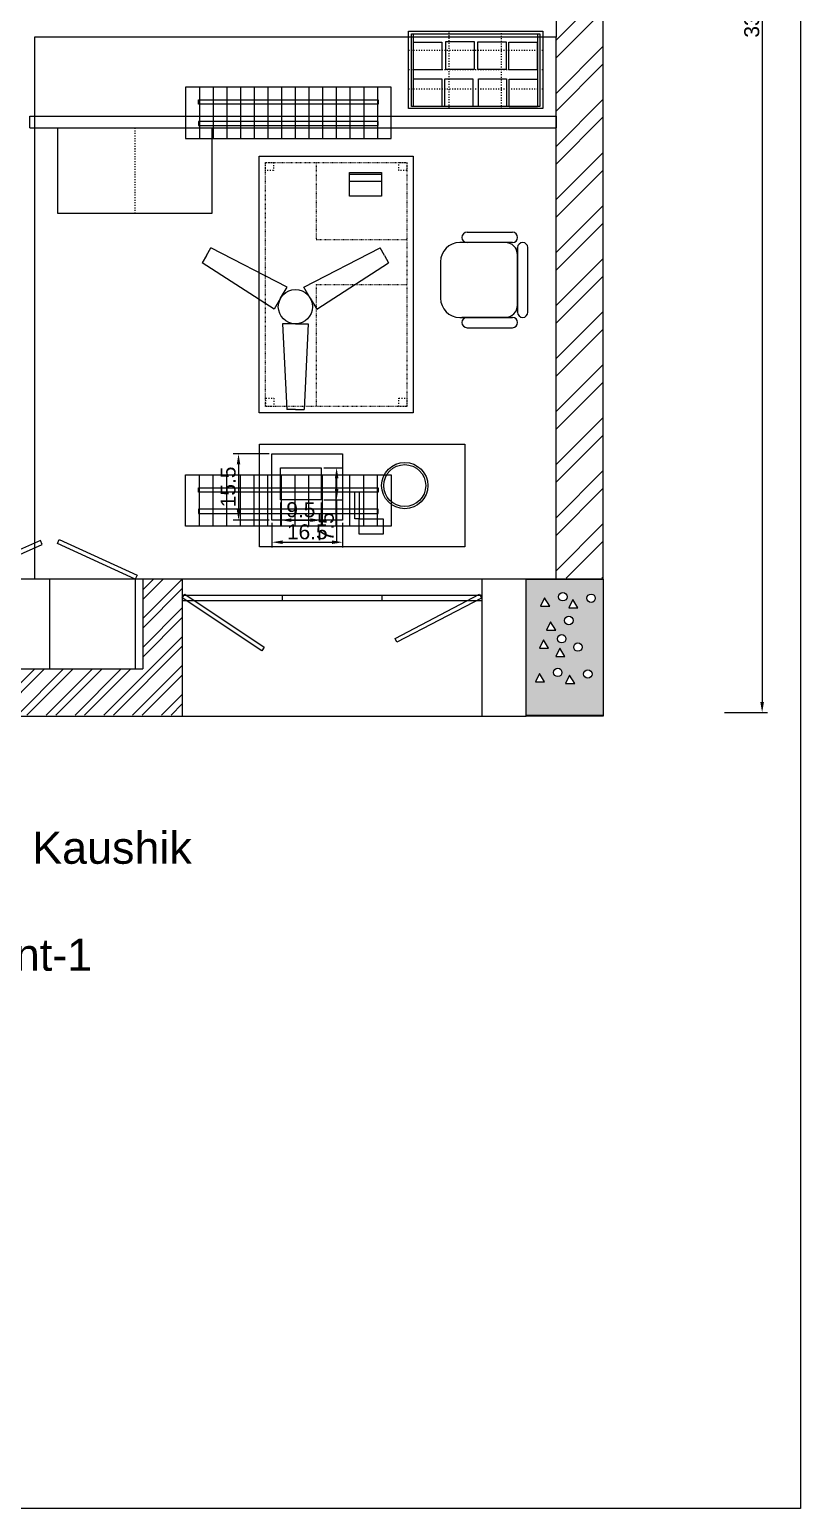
# Model space of a CAD drawing. Header units: inches. Extents: x 5333 to 6203, y 4449 to 5023.
# Drawn here: x 6023.4 to 6203.5, y 4449.1 to 4794.6 of the extents above; entities that cross this region are included whole.
import ezdxf

# ---------------------------------------------------------------- set-up
doc = ezdxf.new("R2010")
doc.units = ezdxf.units.IN
doc.header["$LTSCALE"] = 0.01
doc.linetypes.add('ACAD_ISO03W100', pattern=[30, 12, -18])
for name, color, linetype in [('beam', 34, 'Continuous'), ('dimensions', 241, 'Continuous'), ('door cupboard window gate', 30, 'Continuous'), ('fan', 200, 'Continuous'), ('furniture', 120, 'Continuous'), ('hatch brick ball', 31, 'Continuous'), ('hatch pillar', 20, 'Continuous'), ('legends', 13, 'Continuous'), ('main gate', 80, 'Continuous'), ('new block', 10, 'Continuous'), ('others', 200, 'Continuous'), ('pillars', 130, 'Continuous'), ('scanner', 41, 'Continuous'), ('walls', 14, 'Continuous'), ('wood', 44, 'Continuous')]:
    doc.layers.add(name, color=color, linetype=linetype)
doc.layers.add('computer', color=7, linetype='Continuous', true_color=0x9fb01c)
doc.styles.add('Annotative', font='arial.ttf')
doc.styles.get("Standard").update_dxf_attribs({"font": 'arial.ttf'})
doc.dimstyles.new('ISO-25', dxfattribs={"dimtxt": 3.5, "dimasz": 2.5, "dimexe": 1.25, "dimexo": 0.625, "dimtad": 1, "dimdsep": 46, "dimtxsty": 'Annotative', "dimcen": 2.5, "dimadec": 0, "dimazin": 0, "dimtfac": 1, "dimtmove": 0, "dimatfit": 3, "dimfxl": 1, "dimarcsym": 0})

# ---------------------------------------------------------------- blocks, each defined once
blk = doc.blocks.new('*U2')
at = {"layer": 'fan'}
for p, q in [((0, 10), (-3, 10)), ((-3, 10), (-2, -10)), ((0, 10), (3, 10)), ((3, 10), (2, -10)), ((0, -10), (-2, -10)), ((0, -10), (2, -10))]:
    blk.add_line(p, q, dxfattribs=at)
blk = doc.blocks.new('*U3')
at = {"layer": 'fan', "color": 0, "linetype": 'ByBlock', "lineweight": -2, "transparency": 16777216}
for p, rotation in [((5427.43, 4874.12), 240), ((5451.68, 4874.12), 120)]:
    blk.add_blockref('*U2', p, dxfattribs=dict(at, rotation=rotation))
blk.add_blockref('*U2', (5439.56, 4853.12), dxfattribs=at)
blk = doc.blocks.new('fan')
at = {"layer": 'fan'}
blk.add_circle((5439.56, 4867.12), 4, dxfattribs=at)
blk.add_blockref('*U3', (0, 0), dxfattribs=at)
blk = doc.blocks.new('*D14')
at = {"layer": 'Defpoints', "color": 0, "linetype": 'Continuous', "lineweight": -3, "ltscale": 2, "transparency": 16777216}
for p in [(6185.08, 4965.4), (6185.08, 4635.02), (6194.53, 4635.02)]:
    blk.add_point(p, dxfattribs=at)
at = {"layer": 'dimensions', "color": 0, "linetype": 'Continuous', "lineweight": -2, "ltscale": 2, "transparency": 16777216}
for p, q in [((6185.7, 4965.4), (6195.78, 4965.4)), ((6194.53, 4962.9), (6194.53, 4637.52)), ((6185.7, 4635.02), (6195.78, 4635.02))]:
    blk.add_line(p, q, dxfattribs=at)
at = {"layer": 'dimensions', "color": 0, "linetype": 'Continuous', "lineweight": -3, "ltscale": 2, "transparency": 16777216}
for points in [[(6194.11, 4962.9), (6194.95, 4962.9), (6194.53, 4965.4)], [(6194.11, 4637.52), (6194.95, 4637.52), (6194.53, 4635.02)]]:
    blk.add_solid(points, dxfattribs=at)
at = {"layer": 'dimensions', "color": 0, "linetype": 'Continuous', "lineweight": -3, "ltscale": 2, "transparency": 16777216, "insert": (6192.12, 4800.21), "char_height": 3.5, "attachment_point": 5, "rotation": 90, "style": 'Annotative'}
blk.add_mtext('330.38', dxfattribs=at)
blk = doc.blocks.new('*D34')
at = {"layer": 'Defpoints', "color": 0, "linetype": 'Continuous', "lineweight": -3, "ltscale": 2, "transparency": 16777216}
for p in [(6080, 4695.5), (6072.19, 4680), (6080, 4680)]:
    blk.add_point(p, dxfattribs=at)
at = {"layer": 'dimensions', "color": 0, "linetype": 'Continuous', "lineweight": -2, "ltscale": 2, "transparency": 16777216}
for p, q in [((6079.38, 4695.5), (6070.94, 4695.5)), ((6072.19, 4693), (6072.19, 4682.5)), ((6079.38, 4680), (6070.94, 4680))]:
    blk.add_line(p, q, dxfattribs=at)
at = {"layer": 'dimensions', "color": 0, "linetype": 'Continuous', "lineweight": -3, "ltscale": 2, "transparency": 16777216}
for points in [[(6071.77, 4693), (6072.6, 4693), (6072.19, 4695.5)], [(6071.77, 4682.5), (6072.6, 4682.5), (6072.19, 4680)]]:
    blk.add_solid(points, dxfattribs=at)
at = {"layer": 'dimensions', "color": 0, "linetype": 'Continuous', "lineweight": -3, "ltscale": 2, "transparency": 16777216, "insert": (6069.77, 4687.75), "char_height": 3.5, "attachment_point": 5, "rotation": 90, "style": 'Annotative'}
blk.add_mtext('15.5', dxfattribs=at)
blk = doc.blocks.new('*D35')
at = {"layer": 'Defpoints', "color": 0, "linetype": 'Continuous', "lineweight": -3, "ltscale": 2, "transparency": 16777216}
for p in [(6080, 4680), (6096.5, 4680), (6096.5, 4674.84)]:
    blk.add_point(p, dxfattribs=at)
at = {"layer": 'dimensions', "color": 0, "linetype": 'Continuous', "lineweight": -2, "ltscale": 2, "transparency": 16777216}
for p, q in [((6080, 4679.37), (6080, 4673.59)), ((6096.5, 4679.37), (6096.5, 4673.59)), ((6082.5, 4674.84), (6094, 4674.84))]:
    blk.add_line(p, q, dxfattribs=at)
at = {"layer": 'dimensions', "color": 0, "linetype": 'Continuous', "lineweight": -3, "ltscale": 2, "transparency": 16777216}
for points in [[(6082.5, 4675.26), (6082.5, 4674.42), (6080, 4674.84)], [(6094, 4675.26), (6094, 4674.42), (6096.5, 4674.84)]]:
    blk.add_solid(points, dxfattribs=at)
at = {"layer": 'dimensions', "color": 0, "linetype": 'Continuous', "lineweight": -3, "ltscale": 2, "transparency": 16777216, "insert": (6088.25, 4677.25), "char_height": 3.5, "attachment_point": 5, "style": 'Annotative'}
blk.add_mtext('16.5', dxfattribs=at)
blk = doc.blocks.new('*D36')
at = {"layer": 'Defpoints', "color": 0, "linetype": 'Continuous', "lineweight": -3, "ltscale": 2, "transparency": 16777216}
for p in [(6082, 4684.75), (6091.5, 4684.75), (6091.5, 4680)]:
    blk.add_point(p, dxfattribs=at)
at = {"layer": 'dimensions', "color": 0, "linetype": 'Continuous', "lineweight": -2, "ltscale": 2, "transparency": 16777216}
for p, q in [((6082, 4684.12), (6082, 4678.75)), ((6091.5, 4684.12), (6091.5, 4678.75)), ((6084.5, 4680), (6089, 4680))]:
    blk.add_line(p, q, dxfattribs=at)
at = {"layer": 'dimensions', "color": 0, "linetype": 'Continuous', "lineweight": -3, "ltscale": 2, "transparency": 16777216}
for points in [[(6084.5, 4680.42), (6084.5, 4679.58), (6082, 4680)], [(6089, 4680.42), (6089, 4679.58), (6091.5, 4680)]]:
    blk.add_solid(points, dxfattribs=at)
at = {"layer": 'dimensions', "color": 0, "linetype": 'Continuous', "lineweight": -3, "ltscale": 2, "transparency": 16777216, "insert": (6086.75, 4682.41), "char_height": 3.5, "attachment_point": 5, "style": 'Annotative'}
blk.add_mtext('9.5', dxfattribs=at)
blk = doc.blocks.new('*D37')
at = {"layer": 'Defpoints', "color": 0, "linetype": 'Continuous', "lineweight": -3, "ltscale": 2, "transparency": 16777216}
for p in [(6091.5, 4692.25), (6091.5, 4684.75), (6095.11, 4684.75)]:
    blk.add_point(p, dxfattribs=at)
at = {"layer": 'dimensions', "color": 0, "linetype": 'Continuous', "lineweight": -2, "ltscale": 2, "transparency": 16777216}
for p, q in [((6092.13, 4692.25), (6096.36, 4692.25)), ((6095.11, 4689.75), (6095.11, 4687.25)), ((6092.13, 4684.75), (6096.36, 4684.75)), ((6095.11, 4684.75), (6095.11, 4674.63))]:
    blk.add_line(p, q, dxfattribs=at)
at = {"layer": 'dimensions', "color": 0, "linetype": 'Continuous', "lineweight": -3, "ltscale": 2, "transparency": 16777216}
for points in [[(6094.69, 4689.75), (6095.53, 4689.75), (6095.11, 4692.25)], [(6094.69, 4687.25), (6095.53, 4687.25), (6095.11, 4684.75)]]:
    blk.add_solid(points, dxfattribs=at)
at = {"layer": 'dimensions', "color": 0, "linetype": 'Continuous', "lineweight": -3, "ltscale": 2, "transparency": 16777216, "insert": (6092.71, 4678.44), "char_height": 3.5, "attachment_point": 5, "rotation": 90, "style": 'Annotative'}
blk.add_mtext('7.5', dxfattribs=at)

msp = doc.modelspace()

# ---------------------------------------------------------------- hatches: boundary and pattern name
at = {"layer": 'hatch brick ball'}
h = msp.add_hatch(dxfattribs=at)
h.set_pattern_fill('ANSI32', color=256, scale=0.92)
h.set_pattern_definition([(45, (5454.406, 4930.424), (-6.19638, 6.19638), []), (45, (5458.537, 4930.424), (-6.19638, 6.19638), [])])
h.paths.add_polyline_path([(6157.406, 4930.424), (6146.406, 4930.424), (6146.406, 4803.824), (6146.406, 4792.824), (6146.406, 4666.424), (6157.406, 4666.424)])
at = {"layer": 'hatch brick ball', "linetype": 'Continuous', "lineweight": -3, "ltscale": 2, "true_color": 0xed1f24}
h = msp.add_hatch(dxfattribs=at)
h.set_pattern_fill('ANSI32', color=240, scale=0.5)
h.set_pattern_definition([(45, (5454.406, 4930.424), (-3.367596, 3.367596), []), (45, (5456.651, 4930.424), (-3.367596, 3.367596), [])])
h.paths.add_polyline_path([(5551.156, 4666.224), (5546.656, 4666.224), (5546.656, 4645.224), (5536.656, 4645.224), (5536.656, 4666.224), (5528.156, 4666.224), (5528.156, 4644.224), (5463.906, 4644.224), (5463.906, 4666.224), (5454.406, 4666.224), (5454.406, 4634.424), (5551.156, 4634.424)])
h.paths.add_polyline_path([(6059.056, 4666.224), (6049.806, 4666.224), (6049.806, 4645.224), (5985.556, 4645.224), (5985.556, 4666.224), (5977.652, 4666.224), (5977.652, 4645.166), (5967.573, 4645.166), (5967.573, 4666.224), (5962.156, 4666.224), (5962.156, 4634.424), (6059.056, 4634.424)])
h.paths.add_polyline_path([(5805.156, 4666.224), (5794.906, 4666.224), (5794.906, 4634.424), (5805.156, 4634.424)])
h.paths.add_polyline_path([(5794.906, 4666.224), (5791.956, 4666.224), (5791.956, 4644.241), (5738.356, 4644.241), (5738.356, 4666.224), (5729.156, 4666.224), (5729.156, 4644.158), (5719.156, 4644.158), (5719.156, 4666.224), (5708.156, 4666.224), (5708.156, 4634.424), (5794.906, 4634.424)])
at = {"layer": 'hatch pillar', "linetype": 'Continuous', "lineweight": -3, "ltscale": 2, "true_color": 0x293189}
h = msp.add_hatch(dxfattribs=at)
h.set_pattern_fill('DOTS', color=177, scale=0.5)
h.set_pattern_definition([(0, (5454.4059, 4930.42406), (0.396875, 0.79375), [0, -0.79375])])
h.paths.add_polyline_path([(5638.156, 4962.424), (5621.156, 4962.424), (5621.156, 4930.424), (5638.156, 4930.424)])
h.paths.add_polyline_path([(5632.856, 4936.644), (5630.723, 4936.644), (5631.65, 4938.589)], flags=16)
h.paths.add_polyline_path([(5634.931, 4938.867, -1), (5636.901, 4938.867, -1)], flags=16)
h.paths.add_polyline_path([(5627.883, 4939.237, -1), (5629.854, 4939.237, -1)], flags=16)
h.paths.add_polyline_path([(5625.808, 4937.014), (5623.675, 4937.014), (5624.603, 4938.959)], flags=16)
h.paths.add_polyline_path([(5630.538, 4942.942), (5628.405, 4942.942), (5629.332, 4944.887)], flags=16)
h.paths.add_polyline_path([(5632.613, 4945.165, -1), (5634.583, 4945.165, -1)], flags=16)
h.paths.add_polyline_path([(5628.811, 4947.11, -1), (5630.781, 4947.11, -1)], flags=16)
h.paths.add_polyline_path([(5626.736, 4944.887), (5624.603, 4944.887), (5625.53, 4946.832)], flags=16)
h.paths.add_polyline_path([(5628.405, 4949.148), (5626.272, 4949.148), (5627.199, 4951.093)], flags=16)
h.paths.add_polyline_path([(5630.48, 4951.37, -1), (5632.45, 4951.37, -1)], flags=16)
h.paths.add_polyline_path([(5633.598, 4954.334), (5631.465, 4954.334), (5632.392, 4956.279)], flags=16)
h.paths.add_polyline_path([(5635.673, 4956.557, -1), (5637.643, 4956.557, -1)], flags=16)
h.paths.add_polyline_path([(5627.014, 4954.705), (5624.881, 4954.705), (5625.808, 4956.65)], flags=16)
h.paths.add_polyline_path([(5629.089, 4956.928, -1), (5631.059, 4956.928, -1)], flags=16)
h.paths.add_polyline_path([(5892.156, 4962.424), (5875.156, 4962.424), (5875.156, 4935.795), (5876.083, 4937.74), (5877.289, 4935.795), (5875.156, 4935.795), (5875.156, 4930.424), (5892.156, 4930.424)])
h.paths.add_polyline_path([(5886.064, 4943.945, -1), (5884.093, 4943.945, -1)], flags=16)
h.paths.add_polyline_path([(5881.961, 4950.151, -1), (5883.931, 4950.151, -1)], flags=16)
h.paths.add_polyline_path([(5885.079, 4953.115), (5882.946, 4953.115), (5883.873, 4955.06)], flags=16)
h.paths.add_polyline_path([(5880.291, 4945.89, -1), (5882.261, 4945.89, -1)], flags=16)
h.paths.add_polyline_path([(5887.154, 4955.338, -1), (5889.124, 4955.338, -1)], flags=16)
h.paths.add_polyline_path([(5879.885, 4947.928), (5877.752, 4947.928), (5878.68, 4949.873)], flags=16)
h.paths.add_polyline_path([(5880.813, 4943.667), (5882.018, 4941.722), (5879.885, 4941.722)], flags=16)
h.paths.add_polyline_path([(5880.57, 4955.708, -1), (5882.54, 4955.708, -1)], flags=16)
h.paths.add_polyline_path([(5888.382, 4937.647, -1), (5886.412, 4937.647, -1)], flags=16)
h.paths.add_polyline_path([(5878.216, 4943.667), (5876.083, 4943.667), (5877.011, 4945.612)], flags=16)
h.paths.add_polyline_path([(5878.494, 4953.485), (5876.361, 4953.485), (5877.289, 4955.43)], flags=16)
h.paths.add_polyline_path([(5881.334, 4938.017, -1), (5879.364, 4938.017, -1)], flags=16)
h.paths.add_polyline_path([(5883.131, 4937.369), (5884.337, 4935.424), (5882.204, 4935.424)], flags=16)
h.paths.add_polyline_path([(6157.406, 4962.424), (6139.406, 4962.424), (6139.406, 4930.424), (6157.406, 4930.424)])
h.paths.add_polyline_path([(6152.342, 4944.556, -1), (6150.372, 4944.556, -1)], flags=16)
h.paths.add_polyline_path([(6148.239, 4950.761, -1), (6150.209, 4950.761, -1)], flags=16)
h.paths.add_polyline_path([(6151.357, 4953.725), (6149.224, 4953.725), (6150.151, 4955.67)], flags=16)
h.paths.add_polyline_path([(6148.54, 4946.501, -1), (6146.569, 4946.501, -1)], flags=16)
h.paths.add_polyline_path([(6153.432, 4955.948, -1), (6155.402, 4955.948, -1)], flags=16)
h.paths.add_polyline_path([(6146.163, 4948.538), (6144.031, 4948.538), (6144.958, 4950.483)], flags=16)
h.paths.add_polyline_path([(6147.091, 4944.278), (6148.296, 4942.333), (6146.163, 4942.333)], flags=16)
h.paths.add_polyline_path([(6146.848, 4956.319, -1), (6148.818, 4956.319, -1)], flags=16)
h.paths.add_polyline_path([(6154.66, 4938.257, -1), (6152.69, 4938.257, -1)], flags=16)
h.paths.add_polyline_path([(6144.494, 4944.278), (6142.361, 4944.278), (6143.289, 4946.223)], flags=16)
h.paths.add_polyline_path([(6144.772, 4954.096), (6142.64, 4954.096), (6143.567, 4956.041)], flags=16)
h.paths.add_polyline_path([(6147.612, 4938.628, -1), (6145.642, 4938.628, -1)], flags=16)
h.paths.add_polyline_path([(6149.409, 4937.98), (6150.615, 4936.035), (6148.482, 4936.035)], flags=16)
h.paths.add_polyline_path([(6142.361, 4938.35), (6143.567, 4936.405), (6141.434, 4936.405)], flags=16)
h.paths.add_polyline_path([(6157.406, 4666.224), (6139.406, 4666.224), (6139.406, 4634.424), (6157.406, 4634.424)])
h.paths.add_polyline_path([(6148.621, 4641.824), (6149.548, 4643.769), (6150.754, 4641.824)], flags=16)
h.paths.add_polyline_path([(6145.781, 4644.418, -1), (6147.751, 4644.418, -1)], flags=16)
h.paths.add_polyline_path([(6143.706, 4642.195), (6141.573, 4642.195), (6142.501, 4644.14)], flags=16)
h.paths.add_polyline_path([(6152.829, 4644.047, -1), (6154.799, 4644.047, -1)], flags=16)
h.paths.add_polyline_path([(6148.436, 4648.122), (6146.303, 4648.122), (6147.23, 4650.067)], flags=16)
h.paths.add_polyline_path([(6150.511, 4650.345, -1), (6152.481, 4650.345, -1)], flags=16)
h.paths.add_polyline_path([(6144.633, 4650.067), (6142.501, 4650.067), (6143.428, 4652.013)], flags=16)
h.paths.add_polyline_path([(6146.709, 4652.29, -1), (6148.679, 4652.29, -1)], flags=16)
h.paths.add_polyline_path([(6146.303, 4654.328), (6144.17, 4654.328), (6145.097, 4656.273)], flags=16)
h.paths.add_polyline_path([(6148.378, 4656.551, -1), (6150.348, 4656.551, -1)], flags=16)
h.paths.add_polyline_path([(6149.363, 4659.515), (6150.29, 4661.46), (6151.496, 4659.515)], flags=16)
h.paths.add_polyline_path([(6144.912, 4659.885), (6142.779, 4659.885), (6143.706, 4661.83)], flags=16)
h.paths.add_polyline_path([(6146.987, 4662.108, -1), (6148.957, 4662.108, -1)], flags=16)
h.paths.add_polyline_path([(6153.571, 4661.738, -1), (6155.541, 4661.738, -1)], flags=16)
h.paths.add_polyline_path([(5892.156, 4666.224), (5875.156, 4666.224), (5875.156, 4661.654), (5875.347, 4661.224), (5875.156, 4661.224), (5875.156, 4634.424), (5892.156, 4634.424)])
h.paths.add_polyline_path([(5878.518, 4641.597), (5876.385, 4641.597), (5877.312, 4643.542)], flags=16)
h.paths.add_polyline_path([(5883.433, 4641.227), (5884.36, 4643.172), (5885.565, 4641.227)], flags=16)
h.paths.add_polyline_path([(5880.593, 4643.82, -1), (5882.563, 4643.82, -1)], flags=16)
h.paths.add_polyline_path([(5887.641, 4643.45, -1), (5889.611, 4643.45, -1)], flags=16)
h.paths.add_polyline_path([(5881.114, 4647.525), (5882.042, 4649.47), (5883.247, 4647.525)], flags=16)
h.paths.add_polyline_path([(5879.445, 4649.47), (5877.312, 4649.47), (5878.239, 4651.415)], flags=16)
h.paths.add_polyline_path([(5885.322, 4649.748, -1), (5887.292, 4649.748, -1)], flags=16)
h.paths.add_polyline_path([(5881.52, 4651.693, -1), (5883.49, 4651.693, -1)], flags=16)
h.paths.add_polyline_path([(5878.981, 4653.731), (5879.909, 4655.676), (5881.114, 4653.731)], flags=16)
h.paths.add_polyline_path([(5883.189, 4655.954, -1), (5885.16, 4655.954, -1)], flags=16)
h.paths.add_polyline_path([(5884.174, 4658.917), (5885.102, 4660.863), (5886.307, 4658.917)], flags=16)
h.paths.add_polyline_path([(5879.723, 4659.288), (5877.59, 4659.288), (5878.518, 4661.233)], flags=16)
h.paths.add_polyline_path([(5881.798, 4661.511, -1), (5883.768, 4661.511, -1)], flags=16)
h.paths.add_polyline_path([(5888.382, 4661.14, -1), (5890.353, 4661.14, -1)], flags=16)
h.paths.add_polyline_path([(5638.156, 4666.224), (5621.156, 4666.224), (5621.156, 4634.424), (5638.156, 4634.424)])
h.paths.add_polyline_path([(5631.568, 4640.286), (5629.435, 4640.286), (5630.363, 4642.231)], flags=16)
h.paths.add_polyline_path([(5633.643, 4642.509, -1), (5635.614, 4642.509, -1)], flags=16)
h.paths.add_polyline_path([(5626.595, 4642.879, -1), (5628.566, 4642.879, -1)], flags=16)
h.paths.add_polyline_path([(5624.52, 4640.656), (5622.387, 4640.656), (5623.315, 4642.601)], flags=16)
h.paths.add_polyline_path([(5629.25, 4646.584), (5627.117, 4646.584), (5628.044, 4648.529)], flags=16)
h.paths.add_polyline_path([(5631.325, 4648.807, -1), (5633.295, 4648.807, -1)], flags=16)
h.paths.add_polyline_path([(5627.523, 4650.752, -1), (5629.493, 4650.752, -1)], flags=16)
h.paths.add_polyline_path([(5625.448, 4648.529), (5623.315, 4648.529), (5624.242, 4650.474)], flags=16)
h.paths.add_polyline_path([(5627.117, 4652.79), (5624.984, 4652.79), (5625.911, 4654.735)], flags=16)
h.paths.add_polyline_path([(5629.192, 4655.013, -1), (5631.162, 4655.013, -1)], flags=16)
h.paths.add_polyline_path([(5632.31, 4657.976), (5630.177, 4657.976), (5631.104, 4659.922)], flags=16)
h.paths.add_polyline_path([(5634.385, 4660.199, -1), (5636.355, 4660.199, -1)], flags=16)
h.paths.add_polyline_path([(5625.726, 4658.347), (5623.593, 4658.347), (5624.52, 4660.292)], flags=16)
h.paths.add_polyline_path([(5627.801, 4660.57, -1), (5629.771, 4660.57, -1)], flags=16)
h.paths.add_polyline_path([(5384.406, 4666.224), (5367.406, 4666.224), (5367.406, 4641.33), (5368.333, 4643.275), (5369.539, 4641.33), (5367.406, 4641.33), (5367.406, 4634.424), (5384.406, 4634.424)])
h.paths.add_polyline_path([(5376.587, 4640.96), (5374.454, 4640.96), (5375.381, 4642.905)], flags=16)
h.paths.add_polyline_path([(5378.662, 4643.183, -1), (5380.632, 4643.183, -1)], flags=16)
h.paths.add_polyline_path([(5371.614, 4643.553, -1), (5373.584, 4643.553, -1)], flags=16)
h.paths.add_polyline_path([(5374.268, 4647.258), (5372.135, 4647.258), (5373.063, 4649.203)], flags=16)
h.paths.add_polyline_path([(5376.343, 4649.481, -1), (5378.314, 4649.481, -1)], flags=16)
h.paths.add_polyline_path([(5372.541, 4651.426, -1), (5374.511, 4651.426, -1)], flags=16)
h.paths.add_polyline_path([(5370.466, 4649.203), (5368.333, 4649.203), (5369.261, 4651.148)], flags=16)
h.paths.add_polyline_path([(5372.135, 4653.464), (5370.002, 4653.464), (5370.93, 4655.409)], flags=16)
h.paths.add_polyline_path([(5374.211, 4655.687, -1), (5376.181, 4655.687, -1)], flags=16)
h.paths.add_polyline_path([(5377.329, 4658.65), (5375.196, 4658.65), (5376.123, 4660.596)], flags=16)
h.paths.add_polyline_path([(5379.404, 4660.873, -1), (5381.374, 4660.873, -1)], flags=16)
h.paths.add_polyline_path([(5370.744, 4659.021), (5368.611, 4659.021), (5369.539, 4660.966)], flags=16)
h.paths.add_polyline_path([(5372.82, 4661.244, -1), (5374.79, 4661.244, -1)], flags=16)

# ---------------------------------------------------------------- linework, layer by layer
at = {"layer": 'beam'}
for p, q in [((6146.406, 4792.824), (6024.531, 4792.824)), ((6024.531, 4792.824), (6024.531, 4666.424))]:
    msp.add_line(p, q, dxfattribs=at)
at = {"layer": 'computer', "lineweight": -3, "ltscale": 2}
for p, q in [((6111.937, 4794.255), (6143.324, 4794.255)), ((6111.937, 4776.206), (6111.937, 4794.255)), ((6143.324, 4794.206), (6111.937, 4794.206)), ((6143.324, 4794.255), (6143.324, 4776.206)), ((6143.324, 4776.206), (6111.937, 4776.206))]:
    msp.add_line(p, q, dxfattribs=at)
at = {"layer": 'computer', "linetype": 'ACAD_ISO03W100', "lineweight": -3, "ltscale": 2}
for p, q in [((6121.383, 4776.293), (6121.383, 4794.342)), ((6133.669, 4776.143), (6133.669, 4794.192)), ((6143.324, 4789.706), (6111.937, 4789.706)), ((6143.324, 4785.206), (6111.937, 4785.206)), ((6143.324, 4780.706), (6111.937, 4780.706))]:
    msp.add_line(p, q, dxfattribs=at)
at = {"layer": 'door cupboard window gate'}
for points in [[(6008.056, 4666.224), (6026.345, 4674.318), (6025.94, 4675.232), (6007.651, 4667.139)], [(6048.056, 4666.224), (6029.883, 4674.575), (6030.301, 4675.484), (6048.473, 4667.133)], [(6059.611, 4662.674), (6078.158, 4650.292), (6077.603, 4649.46), (6059.056, 4661.842)], [(6128.985, 4661.787), (6109.211, 4651.477), (6108.749, 4652.364), (6128.522, 4662.674)]]:
    msp.add_lwpolyline(points, close=True, dxfattribs=at)
at = {"layer": 'fan'}
for p, q in [((6107.831, 4781.171), (6059.831, 4781.171)), ((6059.831, 4781.171), (6059.831, 4769.171)), ((6063.031, 4781.171), (6063.031, 4769.171)), ((6063.031, 4781.171), (6063.031, 4769.171)), ((6066.231, 4781.171), (6066.231, 4769.171)), ((6069.431, 4781.171), (6069.431, 4769.171)), ((6072.631, 4781.171), (6072.631, 4769.171)), ((6075.831, 4781.171), (6075.831, 4769.171)), ((6079.031, 4781.171), (6079.031, 4769.171)), ((6082.231, 4781.171), (6082.231, 4769.171)), ((6085.431, 4781.171), (6085.431, 4769.171)), ((6088.631, 4781.171), (6088.631, 4769.171)), ((6091.831, 4781.171), (6091.831, 4769.171)), ((6095.031, 4781.171), (6095.031, 4769.171)), ((6098.231, 4781.171), (6098.231, 4769.171)), ((6101.431, 4781.171), (6101.431, 4769.171)), ((6104.631, 4781.171), (6104.631, 4769.171)), ((6107.831, 4769.171), (6107.831, 4781.171)), ((6059.831, 4769.171), (6107.831, 4769.171)), ((6059.831, 4690.571), (6107.831, 4690.571)), ((6059.831, 4678.571), (6059.831, 4690.571)), ((6063.031, 4678.571), (6063.031, 4690.571)), ((6063.031, 4678.571), (6063.031, 4690.571)), ((6066.231, 4678.571), (6066.231, 4690.571)), ((6069.431, 4678.571), (6069.431, 4690.571)), ((6072.631, 4678.571), (6072.631, 4690.571)), ((6075.831, 4678.571), (6075.831, 4690.571)), ((6079.031, 4678.571), (6079.031, 4690.571)), ((6082.231, 4678.571), (6082.231, 4690.571)), ((6085.431, 4678.571), (6085.431, 4690.571)), ((6088.631, 4678.571), (6088.631, 4690.571)), ((6091.831, 4678.571), (6091.831, 4690.571)), ((6095.031, 4678.571), (6095.031, 4690.571)), ((6098.231, 4678.571), (6098.231, 4690.571)), ((6101.431, 4678.571), (6101.431, 4690.571)), ((6104.631, 4678.571), (6104.631, 4690.571)), ((6107.831, 4690.571), (6107.831, 4678.571)), ((6107.831, 4678.571), (6059.831, 4678.571))]:
    msp.add_line(p, q, dxfattribs=at)
for points in [[(6062.831, 4778.171), (6104.831, 4778.171), (6104.831, 4777.171), (6062.831, 4777.171)], [(6062.831, 4772.171), (6104.831, 4772.171), (6104.831, 4773.171), (6062.831, 4773.171)], [(6062.831, 4687.571), (6104.831, 4687.571), (6104.831, 4686.571), (6062.831, 4686.571)], [(6062.831, 4681.571), (6104.831, 4681.571), (6104.831, 4682.571), (6062.831, 4682.571)]]:
    msp.add_lwpolyline(points, close=True, dxfattribs=at)
at = {"layer": 'furniture', "linetype": 'ACAD_ISO03W100', "lineweight": -3, "ltscale": 2}
msp.add_line((6047.97, 4771.674), (6047.97, 4751.674), dxfattribs=at)
at = {"layer": 'furniture', "linetype": 'ACAD_ISO03W100'}
for p, q in [((6078.493, 4763.57), (6111.493, 4763.57)), ((6078.493, 4706.57), (6078.493, 4763.57)), ((6090.361, 4763.57), (6090.361, 4745.57)), ((6111.493, 4763.57), (6111.493, 4706.57)), ((6090.361, 4745.57), (6111.493, 4745.57)), ((6090.361, 4735.07), (6090.361, 4706.57)), ((6090.361, 4735.07), (6111.493, 4735.07)), ((6111.493, 4706.57), (6078.493, 4706.57))]:
    msp.add_line(p, q, dxfattribs=at)
at = {"layer": 'furniture', "lineweight": -3, "ltscale": 2}
for points in [[(6029.97, 4771.674), (6065.97, 4771.674), (6065.97, 4751.674), (6029.97, 4751.674)], [(6077.091, 4697.727), (6125.091, 4697.727), (6125.091, 4673.727), (6077.091, 4673.727)]]:
    msp.add_lwpolyline(points, close=True, dxfattribs=at)
at = {"layer": 'furniture'}
msp.add_lwpolyline([(6076.993, 4765.07), (6112.993, 4765.07), (6112.993, 4705.07), (6076.993, 4705.07)], close=True, dxfattribs=at)
at = {"layer": 'furniture', "linetype": 'ACAD_ISO03W100', "lineweight": -3, "ltscale": 2}
for points in [[(6080.331, 4761.66), (6078.493, 4761.66), (6078.493, 4763.566), (6080.331, 4763.566)], [(6111.493, 4761.664), (6109.655, 4761.664), (6109.655, 4763.571), (6111.493, 4763.571)], [(6080.432, 4706.57), (6078.594, 4706.57), (6078.594, 4708.476), (6080.432, 4708.476)], [(6111.493, 4706.57), (6109.655, 4706.57), (6109.655, 4708.476), (6111.493, 4708.476)]]:
    msp.add_lwpolyline(points, close=True, dxfattribs=at)
at = {"layer": 'furniture'}
for points in [[(6136.178, 4744.866), (6123.878, 4744.866)], [(6136.178, 4744.866), (6124.378, 4744.866)], [(6125.578, 4747.266), (6136.178, 4747.266)], [(6137.378, 4728.566), (6137.378, 4743.666)], [(6137.378, 4743.666), (6137.378, 4728.566)], [(6139.778, 4728.566), (6139.778, 4743.666)], [(6119.378, 4740.366), (6119.378, 4731.866)], [(6123.878, 4727.366), (6136.178, 4727.366)], [(6136.178, 4727.366), (6124.378, 4727.366)], [(6125.578, 4724.966), (6136.178, 4724.966)]]:
    msp.add_lwpolyline(points, dxfattribs=at)
for centre, radius, start, end in [((6123.878, 4740.366), 4.5, 90, 180), ((6125.578, 4746.066), 1.2, 90, 270), ((6134.487, 4741.974), 2.892, 0, 90), ((6136.178, 4746.066), 1.2, 270, 90), ((6138.578, 4743.666), 1.2, 0, 180), ((6123.878, 4731.866), 4.5, 180, 270), ((6125.578, 4726.166), 1.2, 90, 270), ((6134.487, 4730.258), 2.892, 270, 0), ((6136.178, 4726.166), 1.2, 270, 90), ((6138.578, 4728.566), 1.2, 180, 0)]:
    msp.add_arc(centre, radius, start, end, dxfattribs=at)
at = {"layer": 'hatch brick ball'}
msp.add_line((6146.406, 4803.824), (6146.406, 4792.824), dxfattribs=at)
at = {"layer": 'hatch pillar', "linetype": 'Continuous', "lineweight": -3, "ltscale": 2}
for p, q in [((6143.706, 4661.83), (6142.779, 4659.885)), ((6144.912, 4659.885), (6143.706, 4661.83)), ((6150.29, 4661.46), (6149.363, 4659.515)), ((6151.496, 4659.515), (6150.29, 4661.46)), ((6142.779, 4659.885), (6144.912, 4659.885)), ((6149.363, 4659.515), (6151.496, 4659.515)), ((6145.097, 4656.273), (6144.17, 4654.328)), ((6146.303, 4654.328), (6145.097, 4656.273)), ((6143.428, 4652.013), (6142.501, 4650.067)), ((6144.633, 4650.067), (6143.428, 4652.013)), ((6144.17, 4654.328), (6146.303, 4654.328)), ((6142.501, 4650.067), (6144.633, 4650.067)), ((6147.23, 4650.067), (6146.303, 4648.122)), ((6146.303, 4648.122), (6148.436, 4648.122)), ((6148.436, 4648.122), (6147.23, 4650.067)), ((6142.501, 4644.14), (6141.573, 4642.195)), ((6143.706, 4642.195), (6142.501, 4644.14)), ((6141.573, 4642.195), (6143.706, 4642.195)), ((6149.548, 4643.769), (6148.621, 4641.824)), ((6148.621, 4641.824), (6150.754, 4641.824)), ((6150.754, 4641.824), (6149.548, 4643.769))]:
    msp.add_line(p, q, dxfattribs=at)
for centre in [(6147.972, 4662.108), (6154.556, 4661.738), (6149.363, 4656.551), (6147.694, 4652.29), (6151.496, 4650.345), (6146.766, 4644.418), (6153.814, 4644.047)]:
    msp.add_circle(centre, 0.985, dxfattribs=at)
at = {"layer": 'legends', "linetype": 'Continuous', "lineweight": -3, "ltscale": 2}
msp.add_lwpolyline([(5333.07, 5022.847), (6203.475, 5022.847), (6203.475, 4449.084), (5333.07, 4449.084)], close=True, dxfattribs=at)
at = {"layer": 'new block'}
for p, q in [((6157.406, 4666.224), (6157.406, 4930.424)), ((6146.406, 4666.224), (6146.406, 4792.824)), ((6157.406, 4666.224), (5367.406, 4666.224))]:
    msp.add_line(p, q, dxfattribs=at)
at = {"layer": 'others'}
for p, q in [((6112.578, 4793.636), (6142.578, 4793.636)), ((6112.578, 4776.636), (6112.578, 4793.636)), ((6113.078, 4776.636), (6113.078, 4793.636)), ((6142.078, 4793.636), (6142.078, 4776.636)), ((6142.578, 4793.636), (6142.578, 4776.636)), ((6142.578, 4776.636), (6112.578, 4776.636)), ((6098.086, 4761.218), (6105.586, 4761.218)), ((6098.086, 4755.718), (6098.086, 4761.218)), ((6098.086, 4760.818), (6105.586, 4760.818)), ((6098.086, 4759.218), (6105.586, 4759.218)), ((6105.586, 4761.218), (6105.586, 4755.718)), ((6105.586, 4755.718), (6098.086, 4755.718))]:
    msp.add_line(p, q, dxfattribs=at)
for points in [[(6113.078, 4791.706), (6119.678, 4791.706), (6119.678, 4785.206), (6113.078, 4785.206)], [(6120.635, 4791.818), (6127.235, 4791.818), (6127.235, 4785.318), (6120.635, 4785.318)], [(6128.12, 4791.789), (6134.72, 4791.789), (6134.72, 4785.289), (6128.12, 4785.289)], [(6135.341, 4791.715), (6141.941, 4791.715), (6141.941, 4785.215), (6135.341, 4785.215)], [(6113.078, 4783.136), (6119.678, 4783.136), (6119.678, 4776.636), (6113.078, 4776.636)], [(6120.369, 4783.136), (6126.969, 4783.136), (6126.969, 4776.636), (6120.369, 4776.636)], [(6128.221, 4783.106), (6134.821, 4783.106), (6134.821, 4776.606), (6128.221, 4776.606)], [(6135.442, 4783.032), (6142.042, 4783.032), (6142.042, 4776.532), (6135.442, 4776.532)]]:
    msp.add_lwpolyline(points, close=True, dxfattribs=at)
for radius in [5.4, 4.9]:
    msp.add_circle((6111.018, 4688.069), radius, dxfattribs=at)
at = {"layer": 'pillars'}
for p, q in [((6139.406, 4666.224), (6157.406, 4666.224)), ((6139.406, 4634.224), (6139.406, 4666.224)), ((6157.406, 4666.224), (6157.406, 4634.224)), ((6157.406, 4634.224), (6139.406, 4634.224))]:
    msp.add_line(p, q, dxfattribs=at)
at = {"layer": 'scanner', "linetype": 'Continuous', "lineweight": -3, "ltscale": 2}
for points in [[(6080, 4695.5), (6096.5, 4695.5), (6096.5, 4680), (6080, 4680)], [(6082, 4692.25), (6091.5, 4692.25), (6091.5, 4684.75), (6082, 4684.75)]]:
    msp.add_lwpolyline(points, close=True, dxfattribs=at)
at = {"layer": 'scanner', "lineweight": -3, "ltscale": 2}
for points in [[(6099.395, 4686.632), (6100.413, 4686.632), (6100.413, 4680.276), (6099.395, 4680.276)], [(6100.413, 4680.276), (6106.013, 4680.276), (6106.013, 4676.717), (6100.413, 4676.717)]]:
    msp.add_lwpolyline(points, close=True, dxfattribs=at)
at = {"layer": 'walls'}
for p, q in [((6028.056, 4666.224), (6028.056, 4645.224)), ((6048.056, 4666.224), (6048.056, 4645.224)), ((6049.806, 4666.224), (6049.806, 4645.224)), ((6059.056, 4666.224), (6059.056, 4634.224)), ((6129.056, 4666.224), (6129.056, 4634.224)), ((6059.056, 4662.474), (6129.056, 4662.474)), ((6082.356, 4662.474), (6082.356, 4661.224)), ((6105.656, 4662.474), (6105.656, 4661.224)), ((6059.056, 4661.224), (6129.056, 4661.224)), ((5985.556, 4645.224), (6049.806, 4645.224)), ((5385.406, 4634.224), (6139.406, 4634.224)), ((6139.406, 4634.424), (6157.406, 4634.424))]:
    msp.add_line(p, q, dxfattribs=at)
at = {"layer": 'wood'}
for p, q in [((6023.406, 4771.674), (6023.406, 4774.424)), ((6023.406, 4774.424), (6146.406, 4774.424)), ((6023.406, 4771.674), (6146.406, 4771.674))]:
    msp.add_line(p, q, dxfattribs=at)
at = {"layer": 'wood', "linetype": 'Continuous', "lineweight": -3, "ltscale": 2}
msp.add_line((6146.406, 4774.424), (6146.406, 4771.674), dxfattribs=at)

# ---------------------------------------------------------------- block references
at = {"layer": 'fan'}
msp.add_blockref('fan', (645.925, -137.253), dxfattribs=at)

# ---------------------------------------------------------------- texts
at = {"layer": 'main gate', "linetype": 'Continuous', "lineweight": -3, "ltscale": 2, "insert": (5973.924, 4607.21), "char_height": 7.5, "attachment_point": 1}
msp.add_mtext_dynamic_manual_height_columns('{\\C11;\\c7500274;Pravartika Kaushik\\PMFT-1\\PAssignment-1\\PPLFD}', width=194.72067, gutter_width=12.5, heights=[0], dxfattribs=at)

# ---------------------------------------------------------------- dimensions: what is measured, and where the dimension line sits
at = {"layer": 'dimensions', "linetype": 'Continuous', "lineweight": -3, "ltscale": 2}
for base, p1, p2, picture, middle in [((6194.53, 4635.023), (6185.079, 4965.4), (6185.079, 4635.023), '*D14', (6192.117, 4800.211)), ((6072.186, 4680), (6080, 4695.5), (6080, 4680), '*D34', (6069.774, 4687.75)), ((6095.111, 4684.75), (6091.5, 4692.25), (6091.5, 4684.75), '*D37', (6092.706, 4678.44))]:
    dim = msp.add_linear_dim(base=base, p1=p1, p2=p2, angle=90, dimstyle='ISO-25', dxfattribs=at)
    dim.commit()
    dim.dimension.update_dxf_attribs({"geometry": picture, "text_midpoint": middle})
for base, p1, p2, picture, middle in [((6091.5, 4680), (6082, 4684.75), (6091.5, 4684.75), '*D36', (6086.75, 4682.412)), ((6096.5, 4674.841), (6080, 4680), (6096.5, 4680), '*D35', (6088.25, 4677.253))]:
    dim = msp.add_linear_dim(base=base, p1=p1, p2=p2, dimstyle='ISO-25', dxfattribs=at)
    dim.commit()
    dim.dimension.update_dxf_attribs({"geometry": picture, "text_midpoint": middle})

doc.saveas('drawing.dxf')
